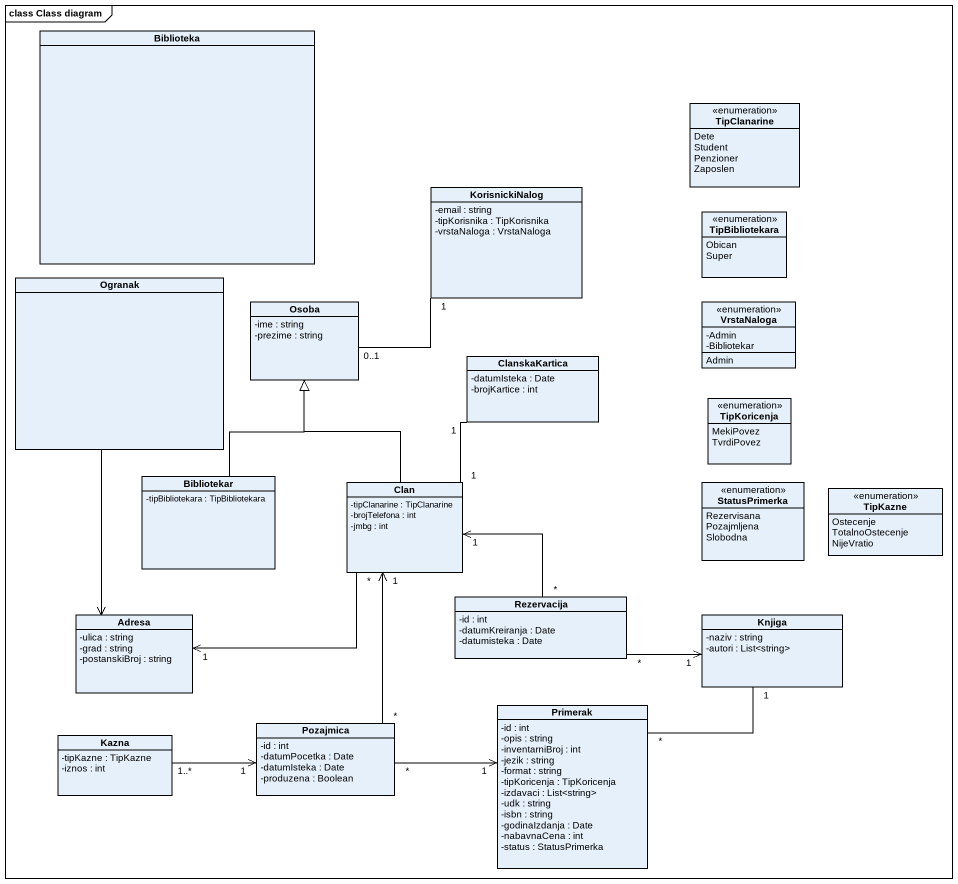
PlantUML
@startuml
mainframe class Class diagram
hide circle
hide empty members
skinparam classAttributeIconSize 0
class Biblioteka
enum TipClanarine {
  Dete
  Student
  Penzioner
  Zaposlen
}
class KorisnickiNalog {
  -email : string
  -tipKorisnika : TipKorisnika
  -vrstaNaloga : VrstaNaloga
}
enum TipBibliotekara {
  Obican
  Super
}
class Ogranak
class Osoba {
  -ime : string
  -prezime : string
}
enum VrstaNaloga {
  -Admin
  -Bibliotekar
  Admin
}
class ClanskaKartica {
  -datumIsteka : Date
  -brojKartice : int
}
enum TipKoricenja {
  MekiPovez
  TvrdiPovez
}
class Bibliotekar {
  -tipBibliotekara : TipBibliotekara
}
class Clan {
  -tipClanarine : TipClanarine
  -brojTelefona : int
  -jmbg : int
}
enum StatusPrimerka {
  Rezervisana
  Pozajmljena
  Slobodna
}
enum TipKazne {
  Ostecenje
  TotalnoOstecenje
  NijeVratio
}
class Rezervacija {
  -id : int
  -datumKreiranja : Date
  -datumisteka : Date
}
class Adresa {
  -ulica : string
  -grad : string
  -postanskiBroj : string
}
class Knjiga {
  -naziv : string
  -autori : List<string>
}
class Primerak {
  -id : int
  -opis : string
  -inventarniBroj : int
  -jezik : string
  -format : string
  -tipKoricenja : TipKoricenja
  -izdavaci : List<string>
  -udk : string
  -isbn : string
  -godinaIzdanja : Date
  -nabavnaCena : int
  -status : StatusPrimerka
}
class Kazna {
  -tipKazne : TipKazne
  -iznos : int
}
class Pozajmica {
  -id : int
  -datumPocetka : Date
  -datumIsteka : Date
  -produzena : Boolean
}
Ogranak --> Adresa
Osoba "0..1" -right- "1" KorisnickiNalog
Bibliotekar -up-|> Osoba
Clan -up-|> Osoba
Clan "1" -up- "1" ClanskaKartica
Clan "*" -left-> "1" Adresa
Rezervacija "*" -up-> "1" Clan
Rezervacija "*" -right-> "1" Knjiga
Primerak "*" -up- "1" Knjiga
Kazna "1..*" -right-> "1" Pozajmica
Pozajmica "*" -up-> "1" Clan
Pozajmica "*" -right-> "1" Primerak
@enduml
